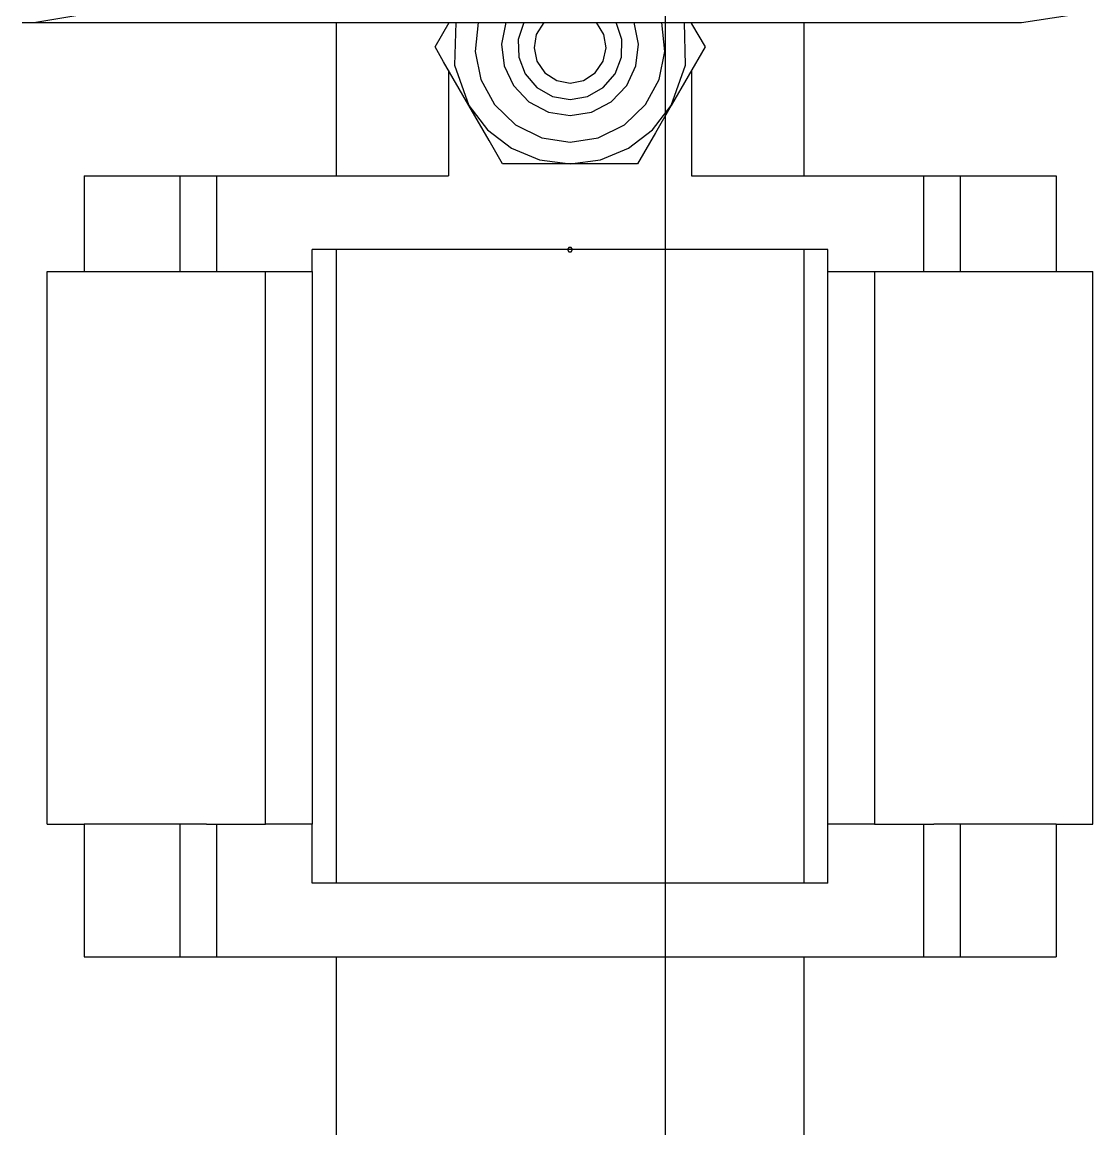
# Model space of a CAD drawing. Extents: x -1 to 1284, y 105 to 936.
# Drawn here: x 205.56 to 234.64, y 391.5 to 421.55 of the extents above; entities that cross this region are included whole.
import ezdxf

# ---------------------------------------------------------------- set-up
doc = ezdxf.new("R2010")
doc.units = 0

msp = doc.modelspace()

# ---------------------------------------------------------------- linework, layer by layer
for p, q in [((223.023, 431.542), (223.023, 350.008)), ((223.023, 431.542), (223.023, 350.008)), ((223.023, 431.542), (223.023, 350.008)), ((223.023, 431.542), (223.023, 350.008)), ((223.023, 431.542), (223.023, 350.008)), ((223.023, 431.542), (223.023, 350.008)), ((223.023, 431.542), (223.023, 350.008)), ((223.023, 431.542), (223.023, 350.008)), ((223.023, 431.542), (223.023, 350.008)), ((223.023, 431.542), (223.023, 350.008)), ((223.023, 431.542), (223.023, 350.008)), ((205.875, 421.542), (207.39371, 421.792031)), ((232.7, 421.542), (233.950522, 421.733143)), ((205.558, 421.542), (205.874, 421.542)), ((205.875, 421.542), (230.481, 421.542)), ((214.089, 421.542), (214.089, 417.375)), ((216.773, 420.875), (217.157968, 421.542278)), ((217.335, 421.542), (217.30266, 420.381746)), ((217.947, 421.542), (217.861984, 420.753124)), ((218.699, 421.542), (218.576795, 420.948096)), ((219.183, 421.542), (219.030666, 421.07374)), ((219.724, 421.542), (219.522604, 421.216813)), ((221.355456, 421.216813), (221.15406, 421.542)), ((221.847864, 421.07374), (221.69553, 421.542)), ((222.301375, 420.948096), (222.17917, 421.542)), ((223.015886, 420.753124), (222.93087, 421.542)), ((223.575836, 420.381346), (223.543496, 421.5416)), ((223.72, 421.542), (223.740426, 421.506633)), ((223.739, 421.542), (223.739, 421.509)), ((223.740426, 421.506633), (224.105156, 420.874901)), ((226.789, 421.542), (226.789, 417.375)), ((230.481, 421.542), (230.798, 421.542)), ((230.798, 421.542), (232.7, 421.542)), ((219.030666, 421.07374), (219.044702, 420.594875)), ((219.522604, 421.216813), (219.461392, 420.852305)), ((221.416668, 420.852305), (221.355456, 421.216813)), ((221.833828, 420.594875), (221.847864, 421.07374)), ((217.003235, 420.47478), (216.772458, 420.874499)), ((217.861984, 420.753124), (218.014966, 419.992231)), ((218.576795, 420.948096), (218.647842, 420.360712)), ((219.461392, 420.852305), (219.539381, 420.491014)), ((221.338679, 420.491014), (221.416668, 420.852305)), ((222.230328, 420.360712), (222.301375, 420.948096)), ((222.862904, 419.992231), (223.015886, 420.753124)), ((224.105, 420.875), (223.188484, 419.2875)), ((217.689, 419.287), (217.003235, 420.47478)), ((217.30266, 420.381746), (217.689496, 419.2874)), ((218.647842, 420.360712), (218.89916, 419.825074)), ((219.044702, 420.594875), (219.216612, 420.147711)), ((219.539381, 420.491014), (219.755587, 420.17548)), ((221.122473, 420.17548), (221.338679, 420.491014)), ((221.661918, 420.147711), (221.833828, 420.594875)), ((221.97901, 419.825074), (222.230328, 420.360712)), ((223.189, 419.287), (223.575836, 420.381346)), ((217.139, 420.241), (217.139, 417.375)), ((219.216612, 420.147711), (219.537902, 419.774554)), ((219.755587, 420.17548), (220.076033, 419.966623)), ((220.802027, 419.966623), (221.122473, 420.17548)), ((221.340628, 419.774554), (221.661918, 420.147711)), ((223.739, 420.241), (223.739, 417.375)), ((218.014966, 419.992231), (218.387079, 419.311134)), ((218.89916, 419.825074), (219.317765, 419.386411)), ((219.537902, 419.774554), (219.967008, 419.533015)), ((220.076033, 419.966623), (220.43903, 419.897004)), ((220.43903, 419.897004), (220.802027, 419.966623)), ((220.911522, 419.533015), (221.340628, 419.774554)), ((221.560405, 419.386411), (221.97901, 419.825074)), ((222.490791, 419.311134), (222.862904, 419.992231)), ((219.967008, 419.533015), (220.439265, 419.452502)), ((220.439265, 419.452502), (220.911522, 419.533015)), ((217.689, 419.287), (218.198386, 418.624525)), ((218.24127, 418.331732), (217.689458, 419.287498)), ((218.387079, 419.311134), (218.959455, 418.761645)), ((219.317765, 419.386411), (219.854898, 419.105086)), ((221.023272, 419.105086), (221.560405, 419.386411)), ((221.918415, 418.761645), (222.490791, 419.311134)), ((222.679244, 418.625025), (223.18863, 419.2875)), ((223.189, 419.287), (222.76259, 418.548435)), ((219.854898, 419.105086), (220.439085, 419.011311)), ((220.439085, 419.011311), (221.023272, 419.105086)), ((218.198386, 418.624525), (218.85113, 418.12487)), ((218.959455, 418.761645), (219.671625, 418.411834)), ((221.206245, 418.411834), (221.918415, 418.761645)), ((222.0265, 418.12537), (222.679244, 418.625025)), ((222.76259, 418.548435), (222.272458, 417.699502)), ((218.606, 417.7), (218.24127, 418.331732)), ((219.671625, 418.411834), (220.438935, 418.29523)), ((220.438935, 418.29523), (221.206245, 418.411834)), ((218.85113, 418.12487), (219.610217, 417.809404)), ((221.267413, 417.809904), (222.0265, 418.12537)), ((219.58618, 417.7), (218.605913, 417.7)), ((220.439, 417.7), (219.58618, 417.7)), ((219.610217, 417.809404), (220.43863, 417.6995)), ((220.439, 417.7), (221.267413, 417.809904)), ((222.272, 417.7), (220.439, 417.7)), ((207.239, 417.375), (209.839, 417.375)), ((207.239, 417.375), (207.239, 414.775)), ((209.839, 417.375), (209.839, 414.775)), ((209.839, 417.375), (210.839, 417.375)), ((210.839, 417.375), (210.839, 414.775)), ((210.839, 417.375), (217.139, 417.375)), ((223.739, 417.375), (230.039, 417.375)), ((230.039, 417.375), (230.039, 414.775)), ((230.039, 417.375), (231.039, 417.375)), ((231.039, 417.375), (231.039, 414.775)), ((231.039, 417.375), (233.639, 417.375)), ((233.639, 417.375), (233.639, 414.775)), ((227.439, 415.375), (213.439, 415.375)), ((213.439, 414.775), (213.439, 415.375)), ((214.089, 415.375), (214.089, 398.175)), ((220.405781, 415.432284), (220.372708, 415.375)), ((220.405781, 415.432284), (220.372708, 415.375)), ((220.372708, 415.375), (220.405781, 415.317716)), ((220.372708, 415.375), (220.405781, 415.317716)), ((220.471927, 415.432284), (220.405781, 415.432284)), ((220.471927, 415.432284), (220.405781, 415.432284)), ((220.405781, 415.317716), (220.471927, 415.317716)), ((220.405781, 415.317716), (220.471927, 415.317716)), ((220.505, 415.375), (220.471927, 415.432284)), ((220.505, 415.375), (220.471927, 415.432284)), ((220.471927, 415.317716), (220.505, 415.375)), ((220.471927, 415.317716), (220.505, 415.375)), ((220.505, 415.375), (220.505, 415.375)), ((220.505, 415.375), (220.505, 415.375)), ((226.789, 415.375), (226.789, 398.175)), ((227.439, 414.775), (227.439, 415.375)), ((206.239, 399.775), (206.239, 414.775)), ((206.239, 414.775), (207.239, 414.775)), ((207.239, 414.775), (209.839, 414.775)), ((209.839, 414.775), (210.561, 414.775)), ((210.561, 414.775), (212.169, 414.775)), ((212.169, 399.775), (212.169, 414.775)), ((212.169, 414.775), (213.439, 414.775)), ((213.439, 414.775), (213.439, 399.775)), ((227.439, 399.775), (227.439, 414.775)), ((227.439, 414.775), (228.709, 414.775)), ((228.709, 414.775), (228.709, 399.775)), ((228.709, 414.775), (230.317, 414.775)), ((230.317, 414.775), (231.039, 414.775)), ((231.039, 414.775), (233.639, 414.775)), ((233.639, 414.775), (234.639, 414.775)), ((234.639, 399.775), (234.639, 414.775)), ((206.239, 399.775), (207.239, 399.775)), ((209.839, 399.775), (207.239, 399.775)), ((207.239, 399.775), (207.239, 396.175)), ((209.839, 399.775), (209.839, 396.175)), ((210.561, 399.775), (209.839, 399.775)), ((210.561, 399.775), (212.169, 399.775)), ((210.839, 399.775), (210.839, 396.175)), ((213.439, 399.775), (212.169, 399.775)), ((213.439, 398.175), (213.439, 399.775)), ((228.709, 399.775), (227.439, 399.775)), ((227.439, 398.175), (227.439, 399.775)), ((228.709, 399.775), (230.317, 399.775)), ((230.039, 399.775), (230.039, 396.175)), ((231.039, 399.775), (230.317, 399.775)), ((231.039, 399.775), (231.039, 396.175)), ((233.639, 399.775), (231.039, 399.775)), ((233.639, 399.775), (233.639, 396.175)), ((233.639, 399.775), (234.639, 399.775)), ((227.439, 398.175), (213.439, 398.175)), ((207.239, 396.175), (209.839, 396.175)), ((209.839, 396.175), (210.839, 396.175)), ((210.839, 396.175), (230.039, 396.175)), ((214.089, 396.175), (214.089, 383.008)), ((226.789, 396.175), (226.789, 383.008)), ((230.039, 396.175), (231.039, 396.175)), ((231.039, 396.175), (233.639, 396.175))]:
    msp.add_line(p, q)

doc.saveas('drawing.dxf')
